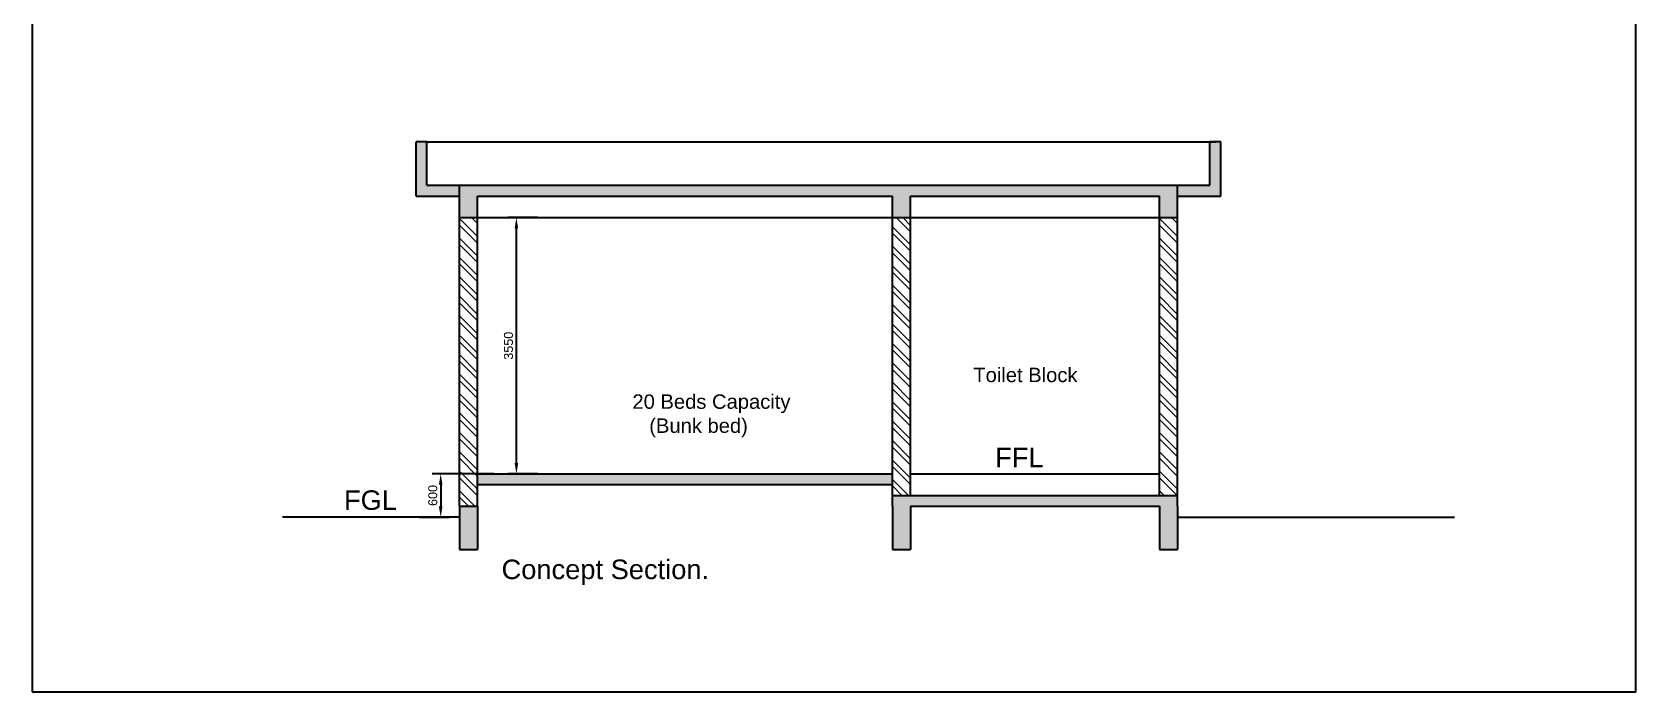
# Model space of a CAD drawing. Header units: millimetres. Extents: x -39622 to 74940, y -5067 to 43318.
# Drawn here: x -39622 to -17399, y -4916 to 4229 of the extents above; entities that cross this region are included whole.
import ezdxf

# ---------------------------------------------------------------- set-up
doc = ezdxf.new("R2010")
doc.units = ezdxf.units.MM
for name, color, linetype, lineweight in [('A-000-T_TEXT', 231, 'Continuous', 9), ('A-ANNO-DIMS', 211, 'Continuous', 30), ('A-WALL-PATT', 111, 'Continuous', 25)]:
    doc.layers.add(name, color=color, linetype=linetype, lineweight=lineweight)
doc.styles.add('Arial', font='arial.ttf', dxfattribs={"height": 125})
doc.styles.add('Arial_10', font='arial.ttf', dxfattribs={"height": 200})
doc.dimstyles.new('MM_Diagonal_-_2_5mm_Arial', dxfattribs={"dimscale": 304.8, "dimtxt": 127.532425, "dimasz": 0.492126, "dimexe": 0.393701, "dimexo": 0.246063, "dimgap": 0.147638, "dimtad": 1, "dimdec": 0, "dimzin": 0, "dimdsep": 46, "dimtxsty": 'Arial', "dimsah": 1, "dimcen": 0.09, "dimazin": 0, "dimtfac": 1, "dimtdec": 4, "dimtix": 1, "dimtmove": 0, "dimatfit": 3, "dimfxl": 0, "dimtvp": 1, "dimtolj": 1, "dimtzin": 0, "dimarcsym": 0})

# ---------------------------------------------------------------- blocks, each defined once
blk = doc.blocks.new('*D57')
at = {"layer": 'A-ANNO-DIMS', "color": 0, "lineweight": -2}
for p, q in [((-32614, 1657), (-33031, 1657)), ((-32911, -1743), (-32911, 1507)), ((-32614, -1893), (-33031, -1893))]:
    blk.add_line(p, q, dxfattribs=at)
at = {"layer": 'A-ANNO-DIMS', "color": 0}
for points in [[(-32936, 1507), (-32886, 1507), (-32911, 1657)], [(-32936, -1743), (-32886, -1743), (-32911, -1893)]]:
    blk.add_solid(points, dxfattribs=at)
at = {"layer": 'Defpoints', "color": 0}
for p in [(-32911, 1657), (-32539, 1657), (-32539, -1893)]:
    blk.add_point(p, dxfattribs=at)
at = {"layer": 'A-ANNO-DIMS', "color": 0, "insert": (-33020, -118), "char_height": 125, "attachment_point": 5, "rotation": 90, "style": 'Arial'}
blk.add_mtext('\\A1;3550', dxfattribs=at)
blk = doc.blocks.new('*D49')
at = {"layer": 'A-ANNO-DIMS', "color": 0, "lineweight": -2}
for p, q in [((-33226, -1893), (-34080, -1893)), ((-33960, -2043), (-33960, -2343)), ((-34258, -2493), (-33840, -2493))]:
    blk.add_line(p, q, dxfattribs=at)
at = {"layer": 'A-ANNO-DIMS', "color": 0}
for points in [[(-33985, -2043), (-33935, -2043), (-33960, -1893)], [(-33985, -2343), (-33935, -2343), (-33960, -2493)]]:
    blk.add_solid(points, dxfattribs=at)
at = {"layer": 'Defpoints', "color": 0}
for p in [(-33151, -1893), (-34333, -2493), (-33960, -2493)]:
    blk.add_point(p, dxfattribs=at)
at = {"layer": 'A-ANNO-DIMS', "color": 0, "insert": (-34069, -2193), "char_height": 125, "attachment_point": 5, "rotation": 90, "style": 'Arial'}
blk.add_mtext('\\A1;600', dxfattribs=at)

msp = doc.modelspace()

# ---------------------------------------------------------------- hatches: boundary and pattern name
h = msp.add_hatch(color=8)
h.dxf.hatch_style = 1
h.paths.add_polyline_path([(-23151, 2107), (-23151, 2707), (-23301, 2707), (-23301, 2107), (-23751, 2107), (-23751, 1957), (-23151, 1957)])
h.paths.add_polyline_path([(-33701, 2107), (-34151, 2107), (-34151, 2707), (-34301, 2707), (-34301, 2107), (-34301, 1957), (-33701, 1957)])
h = msp.add_hatch(color=8)
h.dxf.hatch_style = 1
h.paths.add_polyline_path([(-27451, 1957), (-24001, 1957), (-24001, 1657), (-23751, 1657), (-23751, 2107), (-33701, 2107), (-33701, 1657), (-33451, 1657), (-33451, 1957), (-27701, 1957), (-27701, 1657), (-27451, 1657)])
h = msp.add_hatch(color=8)
h.dxf.hatch_style = 1
h.paths.add_polyline_path([(-27701, -1893), (-27736, -1893), (-33451, -1893), (-33451, -2043), (-27701, -2043)])
h.paths.add_polyline_path([(-27451, -2343), (-24001, -2343), (-24001, -2943), (-23751, -2943), (-23751, -2343), (-23751, -2193), (-27701, -2193), (-27701, -2343), (-27701, -2943), (-27451, -2943)])
h.paths.add_polyline_path([(-33451, -2343), (-33701, -2343), (-33701, -2943), (-33451, -2943)])
at = {"layer": 'A-WALL-PATT', "lineweight": 18}
h = msp.add_hatch(dxfattribs=at)
h.set_pattern_fill('ANSI32', color=256, scale=20, angle=90, style=0)
h.set_pattern_definition([(135, (-64102.45, 15521.85), (-134.7038, -134.7038), []), (135, (-64102.45, 15611.65), (-134.7038, -134.7038), [])])
h.paths.add_polyline_path([(-33451, 1657), (-33701, 1657), (-33701, -2343), (-33451, -2343)])
h = msp.add_hatch(dxfattribs=at)
h.set_pattern_fill('ANSI32', color=256, scale=20, angle=90, style=0)
h.set_pattern_definition([(135, (-60102.45, 15521.85), (-134.7038, -134.7038), []), (135, (-60102.45, 15611.65), (-134.7038, -134.7038), [])])
h.paths.add_polyline_path([(-27701, -2193), (-27451, -2193), (-27451, 1657), (-27701, 1657)])
h = msp.add_hatch(dxfattribs=at)
h.set_pattern_fill('ANSI32', color=256, scale=20, angle=90, style=0)
h.set_pattern_definition([(135, (-54402.45, 15521.85), (-134.7038, -134.7038), []), (135, (-54402.45, 15611.65), (-134.7038, -134.7038), [])])
h.paths.add_polyline_path([(-24001, -2193), (-23751, -2193), (-23751, 1657), (-24001, 1657)])

# ---------------------------------------------------------------- linework, layer by layer
for p, q in [((-34151, 2707), (-34301, 2707)), ((-34301, 2107), (-34301, 2707)), ((-34151, 2107), (-34151, 2707)), ((-34151, 2707), (-23226, 2707)), ((-23151, 2707), (-23301, 2707)), ((-23301, 2107), (-23301, 2707)), ((-23151, 2107), (-23151, 2707)), ((-34301, 1957), (-34301, 2107)), ((-34151, 2107), (-23301, 2107)), ((-33701, -2343), (-33701, 2107)), ((-27736, 2107), (-24001, 2107)), ((-23751, -2343), (-23751, 2107)), ((-23151, 1957), (-23151, 2107)), ((-34301, 1957), (-33701, 1957)), ((-33451, -2343), (-33451, 1957)), ((-33451, 1957), (-27701, 1957)), ((-27736, 1957), (-27701, 1957)), ((-27701, -2343), (-27701, 1957)), ((-27451, 1957), (-24001, 1957)), ((-27451, -2193), (-27451, 1957)), ((-24001, -2193), (-24001, 1957)), ((-23751, 1957), (-23151, 1957)), ((-33701, 1657), (-23751, 1657)), ((-33451, -1893), (-27701, -1893)), ((-27736, -1893), (-27701, -1893)), ((-27451, -1893), (-24001, -1893)), ((-33451, -2043), (-27701, -2043)), ((-27736, -2043), (-27701, -2043)), ((-27701, -2193), (-23751, -2193)), ((-33701, -2343), (-33451, -2343)), ((-33701, -2343), (-33701, -2943)), ((-33451, -2343), (-33451, -2943)), ((-27701, -2343), (-27701, -2943)), ((-27451, -2343), (-24001, -2343)), ((-27451, -2343), (-27451, -2943)), ((-24001, -2343), (-24001, -2943)), ((-23751, -2343), (-23751, -2943)), ((-33701, -2493), (-36151.7, -2493)), ((-23751, -2493), (-19912.4, -2493)), ((-33701, -2943), (-33451, -2943)), ((-27701, -2943), (-27451, -2943)), ((-24001, -2943), (-23751, -2943))]:
    msp.add_line(p, q)
msp.add_lwpolyline([(-39621.6, -4916.2), (-17399.4, -4916.2), (-17399.4, 19799.5), (-39621.6, 19799.5)], close=True)
msp.add_lwpolyline([(-31599.7, 2107), (-31451, 2107)])

# ---------------------------------------------------------------- texts
at = {"layer": 'A-000-T_TEXT', "color": 7, "attachment_point": 1, "style": 'Arial_10'}
for s, insert, char_height, width in [(' Toilet Block', (-26658.1, -422.4), 200, 3711.813), ('20 Beds Capacity        (Bunk bed)', (-31303.2, -792.2), 200, 2525.316), ('FFL', (-26277.2, -1530.9), 270.33, 5017.076), ('FGL', (-35299.4, -2122.4), 270.33, 5017.076), ('Concept Section.', (-33116.6, -3082.3), 270.33, 5017.076)]:
    msp.add_mtext(s, dxfattribs=dict(at, insert=insert, char_height=char_height, width=width))

# ---------------------------------------------------------------- dimensions: what is measured, and where the dimension line sits
at = {"layer": 'A-ANNO-DIMS'}
for base, p1, p2, picture, middle in [((-32911.4, 1657), (-32539.5, -1893), (-32539.5, 1657), '*D57', (-33020.2, -118)), ((-33959.7, -2493), (-33151.4, -1893), (-34333.1, -2493), '*D49', (-34068.5, -2193))]:
    dim = msp.add_linear_dim(base=base, p1=p1, p2=p2, angle=90, dimstyle='MM_Diagonal_-_2_5mm_Arial', override={"dimpost": '<>', "dimfxl": 7254.274086}, dxfattribs=at)
    dim.commit()
    dim.dimension.update_dxf_attribs({"geometry": picture, "text_midpoint": middle})

doc.saveas('drawing.dxf')
